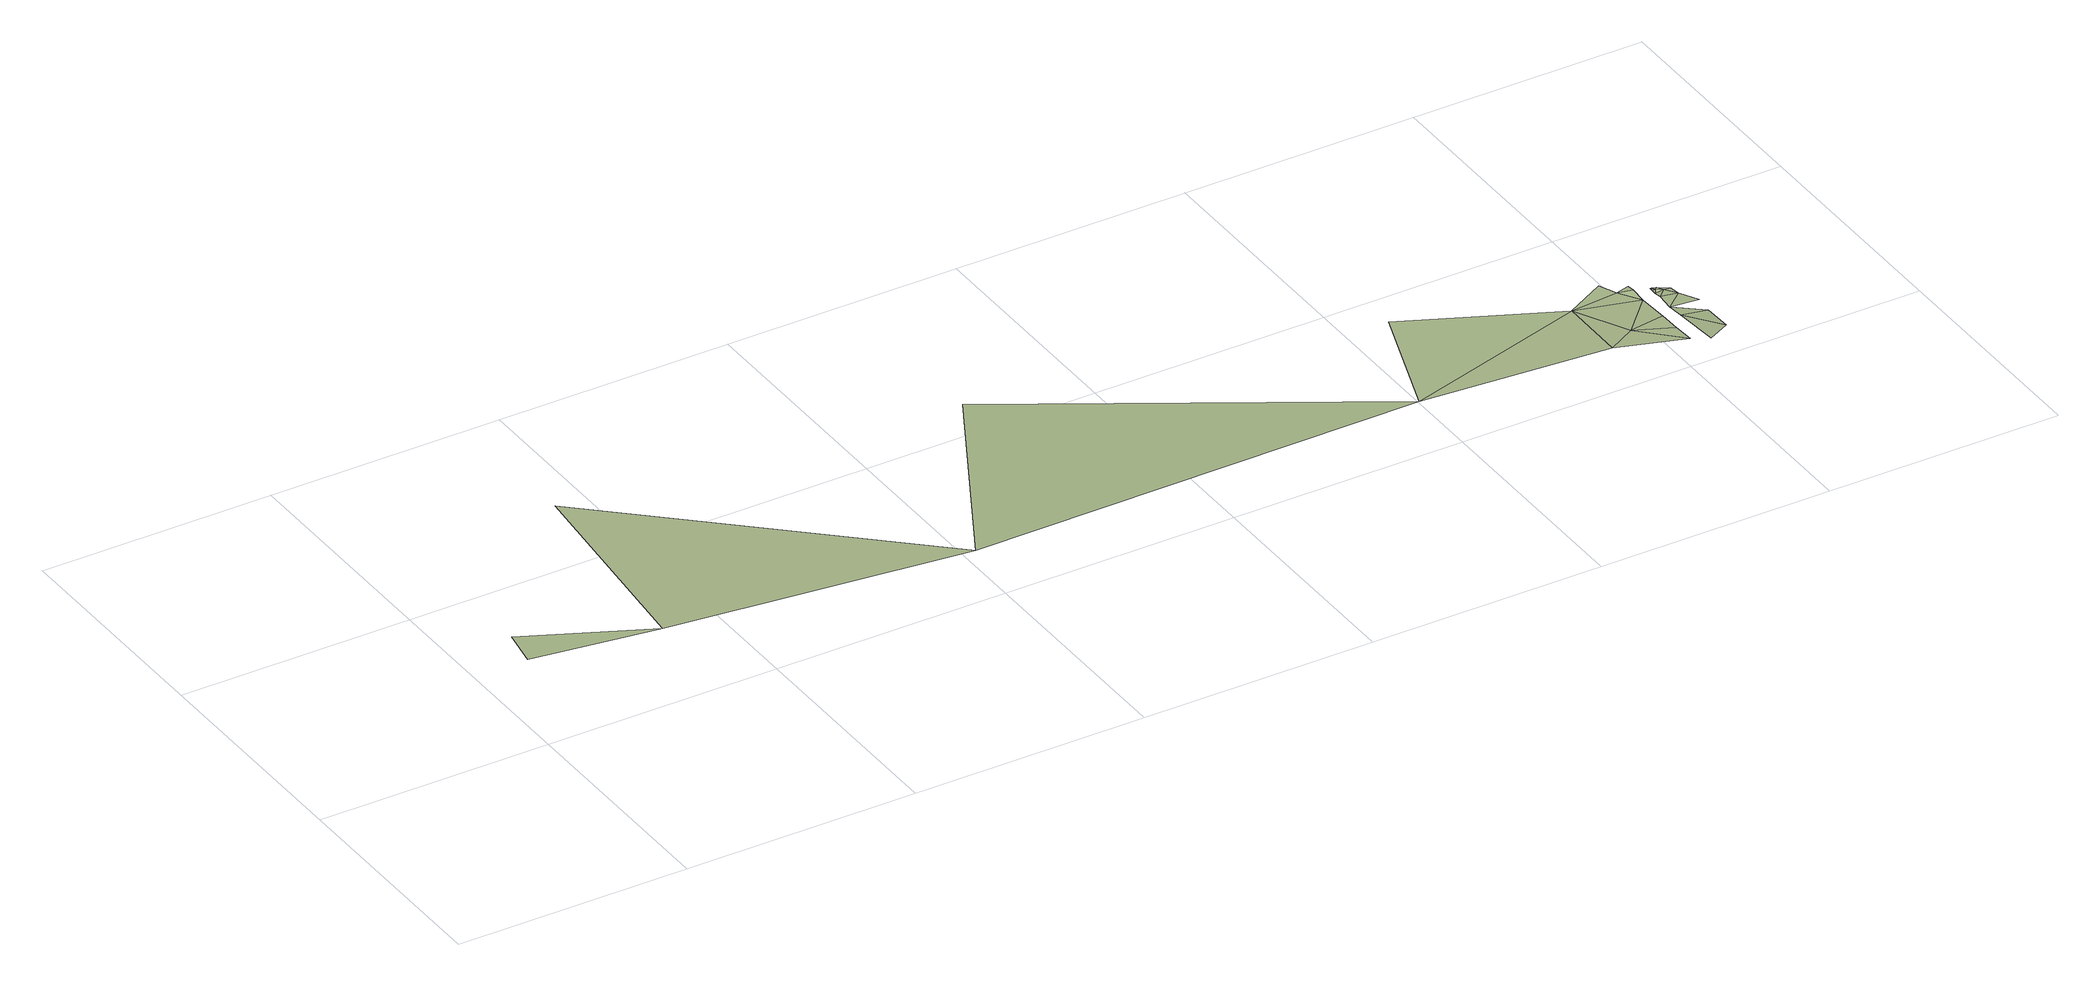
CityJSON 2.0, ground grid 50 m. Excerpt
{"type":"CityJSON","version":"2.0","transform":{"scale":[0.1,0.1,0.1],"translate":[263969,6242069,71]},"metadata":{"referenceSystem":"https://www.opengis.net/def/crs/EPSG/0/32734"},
"CityObjects":{
"terrain1":{"type":"TINRelief","geometry":[{"type":"CompositeSurface","lod":"1","boundaries":[[[0,1,2]],[[3,4,2]],[[5,6,3]],[[7,5,8]],[[9,8,5]],[[8,9,10]],[[9,11,10]],[[12,8,10]],[[10,11,13]],[[10,13,14]],[[8,15,16]],[[12,10,14]],[[12,15,8]],[[17,18,19]],[[15,12,20]],[[21,15,20]],[[22,19,23]],[[19,18,23]],[[22,24,25]],[[25,26,27]],[[28,27,29]],[[28,29,30]],[[31,32,30]],[[29,31,30]],[[29,27,26]],[[33,31,29]],[[24,22,34]],[[24,26,25]],[[26,33,29]],[[35,33,26]],[[26,24,35]]]}]}
},
"vertices":[
[29,178,139],[3,78,153],[285,57,139],[938,4,122],[406,642,46],[1970,106,50],[1257,575,23],[2097,424,8],[2399,262,20],[2378,81,45],[2449,132,32],[2526,44,37],[2538,235,13],[2529,99,30],[2533,155,24],[2512,286,9],[2496,325,9],[2556,18,43],[2614,59,30],[2564,141,23],[2541,274,13],[2542,294,9],[2567,185,16],[2622,138,16],[2610,226,9],[2570,225,16],[2592,248,11],[2571,245,11],[2572,255,11],[2579,257,11],[2572,260,11],[2575,264,11],[2572,265,11],[2584,262,11],[2627,178,16],[2607,248,9]
]}
